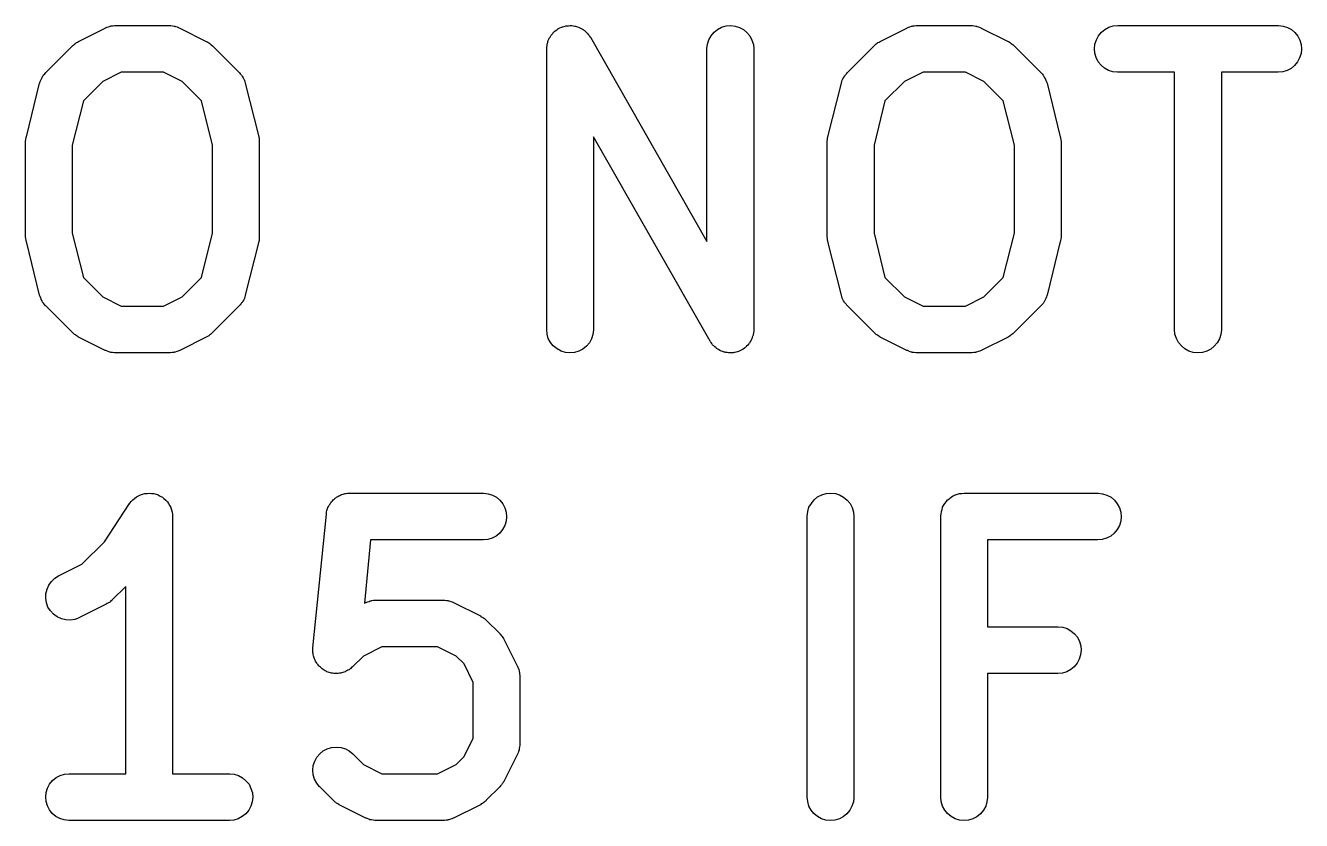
# Model space of a CAD drawing. Extents: x 74.8 to 169.8, y -84.2 to -63.4.
# Drawn here: x 108.069 to 112.162, y -80.861 to -78.311 of the extents above; entities that cross this region are included whole.
import ezdxf

# ---------------------------------------------------------------- set-up
doc = ezdxf.new("R2010")
doc.units = 0
doc.layers.add('BLACK', color=7, linetype='CONTINUOUS')

msp = doc.modelspace()

# ---------------------------------------------------------------- linework, layer by layer
at = {"layer": 'BLACK', "linetype": 'CONTINUOUS'}
for p, q in [((108.239, -78.3619), (108.325, -78.3191)), ((108.325, -78.3191), (108.326, -78.3186)), ((108.326, -78.3186), (108.328, -78.3178)), ((108.328, -78.3178), (108.33, -78.3168)), ((108.33, -78.3168), (108.335, -78.3153)), ((108.335, -78.3153), (108.34, -78.3136)), ((108.34, -78.3136), (108.342, -78.3132)), ((108.342, -78.3132), (108.344, -78.3126)), ((108.344, -78.3126), (108.349, -78.3121)), ((108.349, -78.3121), (108.354, -78.3113)), ((108.354, -78.3113), (108.356, -78.3114)), ((108.356, -78.3114), (108.359, -78.3111)), ((108.359, -78.3111), (108.53, -78.3111)), ((108.53, -78.3111), (108.531, -78.3111)), ((108.531, -78.3111), (108.533, -78.3114)), ((108.533, -78.3114), (108.535, -78.3113)), ((108.535, -78.3113), (108.541, -78.3122)), ((108.541, -78.3122), (108.546, -78.3128)), ((108.546, -78.3128), (108.548, -78.3134)), ((108.548, -78.3134), (108.55, -78.3138)), ((108.55, -78.3138), (108.555, -78.3157)), ((108.555, -78.3157), (108.56, -78.3172)), ((108.56, -78.3172), (108.561, -78.3183)), ((108.561, -78.3183), (108.564, -78.3191)), ((108.564, -78.3191), (108.649, -78.3619)), ((109.755, -78.3418), (109.757, -78.3397)), ((109.757, -78.3397), (109.76, -78.3362)), ((109.76, -78.3362), (109.763, -78.3326)), ((109.763, -78.3326), (109.765, -78.331)), ((109.765, -78.331), (109.767, -78.3291)), ((109.767, -78.3291), (109.771, -78.3264)), ((109.771, -78.3264), (109.775, -78.3234)), ((109.775, -78.3234), (109.777, -78.3222)), ((109.777, -78.3222), (109.779, -78.3208)), ((109.779, -78.3208), (109.783, -78.3188)), ((109.783, -78.3188), (109.788, -78.3166)), ((109.788, -78.3166), (109.79, -78.3159)), ((109.79, -78.3159), (109.792, -78.3149)), ((109.792, -78.3149), (109.797, -78.3138)), ((109.797, -78.3138), (109.802, -78.3125)), ((109.802, -78.3125), (109.804, -78.3122)), ((109.804, -78.3122), (109.807, -78.3117)), ((109.807, -78.3117), (109.811, -78.3116)), ((109.811, -78.3116), (109.816, -78.3111)), ((109.816, -78.3111), (109.819, -78.3114)), ((109.819, -78.3114), (109.821, -78.3113)), ((109.821, -78.3113), (109.826, -78.3122)), ((109.826, -78.3122), (109.831, -78.3127)), ((109.831, -78.3127), (109.833, -78.3134)), ((109.833, -78.3134), (109.836, -78.3139)), ((109.836, -78.3139), (109.84, -78.3156)), ((109.84, -78.3156), (109.845, -78.317)), ((109.845, -78.317), (109.847, -78.3182)), ((109.847, -78.3182), (109.849, -78.3191)), ((109.849, -78.3191), (109.853, -78.3217)), ((109.853, -78.3217), (109.858, -78.324)), ((109.858, -78.324), (109.86, -78.3256)), ((109.86, -78.3256), (109.862, -78.3269)), ((109.862, -78.3269), (109.865, -78.3302)), ((109.865, -78.3302), (109.869, -78.3333)), ((109.869, -78.3333), (109.871, -78.3353)), ((109.871, -78.3353), (109.872, -78.337)), ((109.872, -78.337), (109.875, -78.3409)), ((110.268, -78.3438), (110.278, -78.3326)), ((110.278, -78.3326), (110.289, -78.3234)), ((110.289, -78.3234), (110.302, -78.3166)), ((110.302, -78.3166), (110.316, -78.3125)), ((110.316, -78.3125), (110.331, -78.3111)), ((110.331, -78.3111), (110.345, -78.3127)), ((110.345, -78.3127), (110.359, -78.317)), ((110.359, -78.317), (110.372, -78.324)), ((110.372, -78.324), (110.383, -78.3333)), ((110.383, -78.3333), (110.392, -78.3446)), ((110.811, -78.3619), (110.896, -78.3191)), ((110.896, -78.3191), (110.897, -78.3186)), ((110.897, -78.3186), (110.899, -78.3178)), ((110.899, -78.3178), (110.901, -78.3168)), ((110.901, -78.3168), (110.906, -78.3153)), ((110.906, -78.3153), (110.911, -78.3136)), ((110.911, -78.3136), (110.913, -78.3132)), ((110.913, -78.3132), (110.915, -78.3126)), ((110.915, -78.3126), (110.921, -78.3121)), ((110.921, -78.3121), (110.926, -78.3113)), ((110.926, -78.3113), (110.928, -78.3114)), ((110.928, -78.3114), (110.93, -78.3111)), ((110.93, -78.3111), (111.101, -78.3111)), ((111.101, -78.3111), (111.102, -78.3111)), ((111.102, -78.3111), (111.105, -78.3114)), ((111.105, -78.3114), (111.107, -78.3113)), ((111.107, -78.3113), (111.112, -78.3122)), ((111.112, -78.3122), (111.117, -78.3128)), ((111.117, -78.3128), (111.119, -78.3134)), ((111.119, -78.3134), (111.121, -78.3138)), ((111.121, -78.3138), (111.126, -78.3157)), ((111.126, -78.3157), (111.131, -78.3172)), ((111.131, -78.3172), (111.133, -78.3183)), ((111.133, -78.3183), (111.135, -78.3191)), ((111.135, -78.3191), (111.221, -78.3619)), ((111.511, -78.3442), (111.52, -78.3329)), ((111.52, -78.3329), (111.531, -78.3237)), ((111.531, -78.3237), (111.544, -78.3168)), ((111.544, -78.3168), (111.558, -78.3126)), ((111.558, -78.3126), (111.573, -78.3111)), ((111.573, -78.3111), (112.087, -78.3111)), ((112.087, -78.3111), (112.088, -78.3111)), ((112.088, -78.3111), (112.103, -78.3128)), ((112.103, -78.3128), (112.117, -78.3172)), ((112.117, -78.3172), (112.13, -78.3243)), ((112.13, -78.3243), (112.141, -78.3337)), ((112.141, -78.3337), (112.15, -78.3451)), ((108.134, -78.4617), (108.22, -78.376)), ((108.22, -78.376), (108.221, -78.3752)), ((108.221, -78.3752), (108.224, -78.3726)), ((108.224, -78.3726), (108.227, -78.3697)), ((108.227, -78.3697), (108.23, -78.368)), ((108.23, -78.368), (108.232, -78.3661)), ((108.232, -78.3661), (108.236, -78.3642)), ((108.236, -78.3642), (108.239, -78.3619)), ((108.649, -78.3619), (108.65, -78.3624)), ((108.65, -78.3624), (108.654, -78.3647)), ((108.654, -78.3647), (108.657, -78.3667)), ((108.657, -78.3667), (108.66, -78.3687)), ((108.66, -78.3687), (108.662, -78.3704)), ((108.662, -78.3704), (108.665, -78.3733)), ((108.665, -78.3733), (108.669, -78.376)), ((108.669, -78.376), (108.754, -78.4617)), ((109.741, -78.3801), (109.742, -78.3753)), ((109.741, -78.3826), (109.741, -78.3801)), ((109.742, -78.3705), (109.743, -78.3681)), ((109.742, -78.3753), (109.742, -78.3705)), ((109.743, -78.3681), (109.744, -78.3657)), ((109.744, -78.3657), (109.745, -78.3612)), ((109.745, -78.3612), (109.747, -78.3566)), ((109.747, -78.3566), (109.748, -78.3544)), ((109.748, -78.3544), (109.749, -78.352)), ((109.749, -78.352), (109.752, -78.348)), ((109.752, -78.348), (109.754, -78.3438)), ((109.754, -78.3438), (109.755, -78.3418)), ((109.875, -78.3409), (109.878, -78.3446)), ((109.878, -78.3446), (109.879, -78.3469)), ((109.879, -78.3469), (109.881, -78.3489)), ((109.881, -78.3489), (110.255, -79.0037)), ((110.255, -78.3851), (110.257, -78.3705)), ((110.257, -78.3705), (110.261, -78.3566)), ((110.261, -78.3566), (110.268, -78.3438)), ((110.392, -78.3446), (110.399, -78.3576)), ((110.399, -78.3576), (110.404, -78.3716)), ((110.404, -78.3716), (110.405, -78.3861)), ((110.706, -78.4617), (110.791, -78.376)), ((110.791, -78.376), (110.792, -78.3752)), ((110.792, -78.3752), (110.795, -78.3726)), ((110.795, -78.3726), (110.798, -78.3697)), ((110.798, -78.3697), (110.801, -78.368)), ((110.801, -78.368), (110.803, -78.3661)), ((110.803, -78.3661), (110.807, -78.3642)), ((110.807, -78.3642), (110.811, -78.3619)), ((111.221, -78.3619), (111.222, -78.3624)), ((111.222, -78.3624), (111.225, -78.3647)), ((111.225, -78.3647), (111.229, -78.3667)), ((111.229, -78.3667), (111.231, -78.3687)), ((111.231, -78.3687), (111.234, -78.3704)), ((111.234, -78.3704), (111.237, -78.3733)), ((111.237, -78.3733), (111.24, -78.376)), ((111.24, -78.376), (111.326, -78.4617)), ((111.498, -78.3856), (111.499, -78.3711)), ((111.499, -78.3711), (111.504, -78.3571)), ((111.504, -78.3571), (111.511, -78.3442)), ((112.15, -78.3451), (112.157, -78.358)), ((112.157, -78.358), (112.161, -78.3721)), ((112.161, -78.3721), (112.162, -78.3867)), ((109.741, -78.3851), (109.741, -78.3826)), ((109.741, -78.3861), (109.741, -78.3851)), ((109.741, -79.2861), (109.741, -78.3861)), ((110.255, -78.3861), (110.255, -78.3851)), ((110.255, -79.0037), (110.255, -78.3861)), ((110.405, -78.3861), (110.405, -79.2861)), ((111.499, -78.4002), (111.498, -78.3856)), ((111.503, -78.4142), (111.499, -78.4002)), ((111.51, -78.4272), (111.503, -78.4142)), ((112.156, -78.4152), (112.149, -78.4281)), ((112.161, -78.4012), (112.156, -78.4152)), ((112.162, -78.3867), (112.161, -78.4012)), ((108.131, -78.4656), (108.134, -78.4617)), ((108.376, -78.4611), (108.317, -78.4906)), ((108.512, -78.4611), (108.376, -78.4611)), ((108.571, -78.4906), (108.512, -78.4611)), ((108.754, -78.4617), (108.755, -78.4624)), ((108.755, -78.4624), (108.758, -78.4664)), ((110.702, -78.4656), (110.706, -78.4617)), ((110.948, -78.4611), (110.889, -78.4906)), ((111.084, -78.4611), (110.948, -78.4611)), ((111.143, -78.4906), (111.084, -78.4611)), ((111.326, -78.4617), (111.327, -78.4624)), ((111.327, -78.4624), (111.33, -78.4664)), ((111.519, -78.4386), (111.51, -78.4272)), ((111.53, -78.448), (111.519, -78.4386)), ((111.543, -78.4551), (111.53, -78.448)), ((111.557, -78.4595), (111.543, -78.4551)), ((111.572, -78.4611), (111.557, -78.4595)), ((111.573, -78.4611), (111.572, -78.4611)), ((111.755, -78.4611), (111.573, -78.4611)), ((111.755, -79.2861), (111.755, -78.4611)), ((112.087, -78.4611), (111.905, -78.4611)), ((111.905, -78.4611), (111.905, -79.2861)), ((112.102, -78.4597), (112.087, -78.4611)), ((112.116, -78.4555), (112.102, -78.4597)), ((112.129, -78.4486), (112.116, -78.4555)), ((112.14, -78.4394), (112.129, -78.4486)), ((112.149, -78.4281), (112.14, -78.4394)), ((108.072, -78.668), (108.114, -78.4965)), ((108.114, -78.4965), (108.115, -78.4955)), ((108.115, -78.4955), (108.116, -78.4907)), ((108.116, -78.4907), (108.118, -78.4859)), ((108.118, -78.4859), (108.119, -78.4839)), ((108.119, -78.4839), (108.12, -78.4818)), ((108.12, -78.4818), (108.122, -78.4775)), ((108.122, -78.4775), (108.125, -78.473)), ((108.125, -78.473), (108.126, -78.4713)), ((108.126, -78.4713), (108.127, -78.4693)), ((108.127, -78.4693), (108.131, -78.4656)), ((108.317, -78.4906), (108.255, -78.5531)), ((108.634, -78.5531), (108.571, -78.4906)), ((108.758, -78.4664), (108.762, -78.4702)), ((108.762, -78.4702), (108.763, -78.4721)), ((108.763, -78.4721), (108.764, -78.4739)), ((108.764, -78.4739), (108.767, -78.4784)), ((108.767, -78.4784), (108.769, -78.4827)), ((108.769, -78.4827), (108.77, -78.4849)), ((108.77, -78.4849), (108.771, -78.4869)), ((108.771, -78.4869), (108.772, -78.4917)), ((108.772, -78.4917), (108.774, -78.4965)), ((108.774, -78.4965), (108.817, -78.668)), ((110.643, -78.668), (110.686, -78.4965)), ((110.686, -78.4955), (110.688, -78.4907)), ((110.686, -78.4965), (110.686, -78.4955)), ((110.688, -78.4907), (110.689, -78.4859)), ((110.689, -78.4859), (110.69, -78.4839)), ((110.69, -78.4839), (110.691, -78.4818)), ((110.691, -78.4818), (110.694, -78.4775)), ((110.694, -78.4775), (110.696, -78.473)), ((110.696, -78.473), (110.698, -78.4713)), ((110.698, -78.4713), (110.699, -78.4693)), ((110.699, -78.4693), (110.702, -78.4656)), ((110.889, -78.4906), (110.826, -78.5531)), ((111.205, -78.5531), (111.143, -78.4906)), ((111.33, -78.4664), (111.333, -78.4702)), ((111.333, -78.4702), (111.334, -78.4721)), ((111.334, -78.4721), (111.336, -78.4739)), ((111.336, -78.4739), (111.338, -78.4784)), ((111.338, -78.4784), (111.341, -78.4827)), ((111.341, -78.4827), (111.341, -78.4849)), ((111.341, -78.4849), (111.342, -78.4869)), ((111.342, -78.4869), (111.344, -78.4917)), ((111.344, -78.4917), (111.346, -78.4965)), ((111.346, -78.4965), (111.388, -78.668)), ((108.255, -78.5531), (108.219, -78.6954)), ((108.669, -78.6954), (108.634, -78.5531)), ((110.826, -78.5531), (110.791, -78.6954)), ((111.241, -78.6954), (111.205, -78.5531)), ((108.069, -78.6824), (108.07, -78.6765)), ((108.069, -78.6838), (108.069, -78.6824)), ((108.069, -78.6851), (108.069, -78.6838)), ((108.069, -78.6861), (108.069, -78.6851)), ((108.069, -78.9861), (108.069, -78.6861)), ((108.07, -78.6765), (108.071, -78.6705)), ((108.071, -78.6693), (108.072, -78.668)), ((108.071, -78.6705), (108.071, -78.6693)), ((108.219, -78.6954), (108.219, -78.9769)), ((108.669, -78.9769), (108.669, -78.6954)), ((108.817, -78.668), (108.817, -78.669)), ((108.817, -78.669), (108.817, -78.6703)), ((108.817, -78.6703), (108.818, -78.6716)), ((108.818, -78.6716), (108.818, -78.6775)), ((108.818, -78.6775), (108.819, -78.6835)), ((108.819, -78.6835), (108.819, -78.6848)), ((108.819, -78.6848), (108.819, -78.6861)), ((108.819, -78.6861), (108.819, -78.9861)), ((110.265, -79.3234), (109.891, -78.6686)), ((109.891, -78.6686), (109.891, -79.2861)), ((110.641, -78.6824), (110.642, -78.6765)), ((110.641, -78.6838), (110.641, -78.6824)), ((110.641, -78.6851), (110.641, -78.6838)), ((110.641, -78.6861), (110.641, -78.6851)), ((110.641, -78.9861), (110.641, -78.6861)), ((110.642, -78.6705), (110.643, -78.6693)), ((110.642, -78.6765), (110.642, -78.6705)), ((110.643, -78.6693), (110.643, -78.668)), ((110.791, -78.6954), (110.791, -78.9769)), ((111.241, -78.9769), (111.241, -78.6954)), ((111.388, -78.668), (111.389, -78.669)), ((111.389, -78.669), (111.389, -78.6703)), ((111.389, -78.6703), (111.389, -78.6716)), ((111.389, -78.6716), (111.39, -78.6775)), ((111.39, -78.6775), (111.391, -78.6835)), ((111.391, -78.6835), (111.391, -78.6848)), ((111.391, -78.6848), (111.391, -78.6861)), ((111.391, -78.6861), (111.391, -78.9861)), ((108.069, -78.9875), (108.069, -78.9861)), ((108.069, -78.9888), (108.069, -78.9875)), ((108.07, -78.9947), (108.069, -78.9888)), ((108.071, -79.0007), (108.07, -78.9947)), ((108.219, -78.9769), (108.255, -79.1192)), ((108.634, -79.1192), (108.669, -78.9769)), ((108.819, -78.9899), (108.818, -78.9958)), ((108.819, -78.9861), (108.819, -78.9872)), ((108.819, -78.9872), (108.819, -78.9885)), ((108.819, -78.9885), (108.819, -78.9899)), ((110.641, -78.9875), (110.641, -78.9861)), ((110.641, -78.9888), (110.641, -78.9875)), ((110.642, -78.9947), (110.641, -78.9888)), ((110.642, -79.0007), (110.642, -78.9947)), ((110.791, -78.9769), (110.826, -79.1192)), ((111.205, -79.1192), (111.241, -78.9769)), ((111.391, -78.9899), (111.39, -78.9958)), ((111.391, -78.9861), (111.391, -78.9872)), ((111.391, -78.9872), (111.391, -78.9885)), ((111.391, -78.9885), (111.391, -78.9899)), ((108.071, -79.002), (108.071, -79.0007)), ((108.071, -79.0033), (108.071, -79.002)), ((108.072, -79.0043), (108.071, -79.0033)), ((108.114, -79.1758), (108.072, -79.0043)), ((108.817, -79.0043), (108.774, -79.1758)), ((108.818, -79.0017), (108.817, -79.003)), ((108.817, -79.003), (108.817, -79.0043)), ((108.818, -78.9958), (108.818, -79.0017)), ((110.643, -79.002), (110.642, -79.0007)), ((110.643, -79.0033), (110.643, -79.002)), ((110.643, -79.0043), (110.643, -79.0033)), ((110.686, -79.1758), (110.643, -79.0043)), ((111.388, -79.0043), (111.346, -79.1758)), ((111.389, -79.003), (111.388, -79.0043)), ((111.39, -78.9958), (111.389, -79.0017)), ((111.389, -79.0017), (111.389, -79.003)), ((108.255, -79.1192), (108.317, -79.1816)), ((108.571, -79.1816), (108.634, -79.1192)), ((110.826, -79.1192), (110.889, -79.1816)), ((111.143, -79.1816), (111.205, -79.1192)), ((108.116, -79.1805), (108.114, -79.1758)), ((108.118, -79.1854), (108.116, -79.1805)), ((108.119, -79.1874), (108.118, -79.1854)), ((108.119, -79.1895), (108.119, -79.1874)), ((108.122, -79.1939), (108.119, -79.1895)), ((108.124, -79.1984), (108.122, -79.1939)), ((108.126, -79.2002), (108.124, -79.1984)), ((108.317, -79.1816), (108.376, -79.2111)), ((108.512, -79.2111), (108.571, -79.1816)), ((108.764, -79.1993), (108.762, -79.201)), ((108.766, -79.1948), (108.764, -79.1993)), ((108.769, -79.1905), (108.766, -79.1948)), ((108.77, -79.1884), (108.769, -79.1905)), ((108.771, -79.1864), (108.77, -79.1884)), ((108.772, -79.1815), (108.771, -79.1864)), ((108.774, -79.1768), (108.772, -79.1815)), ((108.774, -79.1758), (108.774, -79.1768)), ((110.688, -79.1805), (110.686, -79.1758)), ((110.689, -79.1854), (110.688, -79.1805)), ((110.69, -79.1874), (110.689, -79.1854)), ((110.691, -79.1895), (110.69, -79.1874)), ((110.693, -79.1939), (110.691, -79.1895)), ((110.696, -79.1984), (110.693, -79.1939)), ((110.697, -79.2002), (110.696, -79.1984)), ((110.889, -79.1816), (110.948, -79.2111)), ((111.084, -79.2111), (111.143, -79.1816)), ((111.335, -79.1993), (111.334, -79.201)), ((111.338, -79.1948), (111.335, -79.1993)), ((111.34, -79.1905), (111.338, -79.1948)), ((111.341, -79.1884), (111.34, -79.1905)), ((111.342, -79.1864), (111.341, -79.1884)), ((111.344, -79.1815), (111.342, -79.1864)), ((111.345, -79.1768), (111.344, -79.1815)), ((111.346, -79.1758), (111.345, -79.1768)), ((108.127, -79.2021), (108.126, -79.2002)), ((108.13, -79.2059), (108.127, -79.2021)), ((108.133, -79.2099), (108.13, -79.2059)), ((108.134, -79.2106), (108.133, -79.2099)), ((108.22, -79.2963), (108.134, -79.2106)), ((108.376, -79.2111), (108.512, -79.2111)), ((108.754, -79.2106), (108.669, -79.2963)), ((108.758, -79.2067), (108.754, -79.2106)), ((108.761, -79.203), (108.758, -79.2067)), ((108.762, -79.201), (108.761, -79.203)), ((110.698, -79.2021), (110.697, -79.2002)), ((110.702, -79.2059), (110.698, -79.2021)), ((110.705, -79.2099), (110.702, -79.2059)), ((110.706, -79.2106), (110.705, -79.2099)), ((110.791, -79.2963), (110.706, -79.2106)), ((110.948, -79.2111), (111.084, -79.2111)), ((111.326, -79.2106), (111.24, -79.2963)), ((111.329, -79.2067), (111.326, -79.2106)), ((111.333, -79.203), (111.329, -79.2067)), ((111.334, -79.201), (111.333, -79.203)), ((108.223, -79.299), (108.22, -79.2963)), ((108.226, -79.3019), (108.223, -79.299)), ((108.229, -79.3036), (108.226, -79.3019)), ((108.231, -79.3056), (108.229, -79.3036)), ((108.235, -79.3076), (108.231, -79.3056)), ((108.238, -79.3099), (108.235, -79.3076)), ((108.239, -79.3104), (108.238, -79.3099)), ((108.325, -79.3532), (108.239, -79.3104)), ((108.649, -79.3104), (108.564, -79.3532)), ((108.653, -79.3081), (108.649, -79.3104)), ((108.657, -79.3062), (108.653, -79.3081)), ((108.659, -79.3042), (108.657, -79.3062)), ((108.662, -79.3026), (108.659, -79.3042)), ((108.665, -79.2997), (108.662, -79.3026)), ((108.668, -79.2971), (108.665, -79.2997)), ((108.669, -79.2963), (108.668, -79.2971)), ((109.742, -79.3007), (109.741, -79.2861)), ((109.746, -79.3147), (109.742, -79.3007)), ((109.753, -79.3276), (109.746, -79.3147)), ((109.885, -79.3157), (109.878, -79.3285)), ((109.889, -79.3017), (109.885, -79.3157)), ((109.891, -79.2872), (109.889, -79.3017)), ((109.891, -79.2861), (109.891, -79.2872)), ((110.397, -79.3203), (110.394, -79.3243)), ((110.398, -79.3179), (110.397, -79.3203)), ((110.399, -79.3157), (110.398, -79.3179)), ((110.4, -79.3111), (110.399, -79.3157)), ((110.402, -79.3066), (110.4, -79.3111)), ((110.403, -79.3041), (110.402, -79.3066)), ((110.404, -79.297), (110.403, -79.3017)), ((110.403, -79.3017), (110.403, -79.3041)), ((110.405, -79.2922), (110.404, -79.297)), ((110.405, -79.2861), (110.405, -79.2872)), ((110.405, -79.2872), (110.405, -79.2897)), ((110.405, -79.2897), (110.405, -79.2922)), ((110.795, -79.299), (110.791, -79.2963)), ((110.798, -79.3019), (110.795, -79.299)), ((110.8, -79.3036), (110.798, -79.3019)), ((110.803, -79.3056), (110.8, -79.3036)), ((110.806, -79.3076), (110.803, -79.3056)), ((110.81, -79.3099), (110.806, -79.3076)), ((110.811, -79.3104), (110.81, -79.3099)), ((110.896, -79.3532), (110.811, -79.3104)), ((111.221, -79.3104), (111.135, -79.3532)), ((111.224, -79.3081), (111.221, -79.3104)), ((111.228, -79.3062), (111.224, -79.3081)), ((111.23, -79.3042), (111.228, -79.3062)), ((111.233, -79.3026), (111.23, -79.3042)), ((111.236, -79.2997), (111.233, -79.3026)), ((111.239, -79.2971), (111.236, -79.2997)), ((111.24, -79.2963), (111.239, -79.2971)), ((111.756, -79.3007), (111.755, -79.2861)), ((111.761, -79.3147), (111.756, -79.3007)), ((111.768, -79.3276), (111.761, -79.3147)), ((111.899, -79.3157), (111.892, -79.3285)), ((111.903, -79.3017), (111.899, -79.3157)), ((111.905, -79.2872), (111.903, -79.3017)), ((111.905, -79.2861), (111.905, -79.2872)), ((108.327, -79.354), (108.325, -79.3532)), ((108.329, -79.3551), (108.327, -79.354)), ((108.334, -79.3566), (108.329, -79.3551)), ((108.339, -79.3585), (108.334, -79.3566)), ((108.341, -79.3588), (108.339, -79.3585)), ((108.343, -79.3595), (108.341, -79.3588)), ((108.348, -79.3601), (108.343, -79.3595)), ((108.353, -79.3609), (108.348, -79.3601)), ((108.355, -79.3609), (108.353, -79.3609)), ((108.358, -79.3611), (108.355, -79.3609)), ((108.359, -79.3611), (108.358, -79.3611)), ((108.53, -79.3611), (108.359, -79.3611)), ((108.532, -79.3609), (108.53, -79.3611)), ((108.534, -79.361), (108.532, -79.3609)), ((108.539, -79.3602), (108.534, -79.361)), ((108.545, -79.3597), (108.539, -79.3602)), ((108.547, -79.3591), (108.545, -79.3597)), ((108.549, -79.3587), (108.547, -79.3591)), ((108.554, -79.357), (108.549, -79.3587)), ((108.559, -79.3555), (108.554, -79.357)), ((108.561, -79.3544), (108.559, -79.3555)), ((108.563, -79.3537), (108.561, -79.3544)), ((108.564, -79.3532), (108.563, -79.3537)), ((109.762, -79.339), (109.753, -79.3276)), ((109.774, -79.3483), (109.762, -79.339)), ((109.787, -79.3553), (109.774, -79.3483)), ((109.801, -79.3596), (109.787, -79.3553)), ((109.815, -79.3611), (109.801, -79.3596)), ((109.83, -79.3598), (109.815, -79.3611)), ((109.844, -79.3557), (109.83, -79.3598)), ((109.857, -79.3489), (109.844, -79.3557)), ((109.868, -79.3397), (109.857, -79.3489)), ((109.878, -79.3285), (109.868, -79.3397)), ((110.266, -79.3254), (110.265, -79.3234)), ((110.268, -79.3276), (110.266, -79.3254)), ((110.271, -79.3314), (110.268, -79.3276)), ((110.273, -79.3353), (110.271, -79.3314)), ((110.275, -79.337), (110.273, -79.3353)), ((110.277, -79.339), (110.275, -79.337)), ((110.28, -79.3421), (110.277, -79.339)), ((110.284, -79.3454), (110.28, -79.3421)), ((110.286, -79.3467), (110.284, -79.3454)), ((110.288, -79.3483), (110.286, -79.3467)), ((110.292, -79.3506), (110.288, -79.3483)), ((110.296, -79.3532), (110.292, -79.3506)), ((110.299, -79.3541), (110.296, -79.3532)), ((110.301, -79.3553), (110.299, -79.3541)), ((110.306, -79.3567), (110.301, -79.3553)), ((110.31, -79.3584), (110.306, -79.3567)), ((110.313, -79.3589), (110.31, -79.3584)), ((110.315, -79.3596), (110.313, -79.3589)), ((110.32, -79.3601), (110.315, -79.3596)), ((110.324, -79.3609), (110.32, -79.3601)), ((110.327, -79.3609), (110.324, -79.3609)), ((110.329, -79.3611), (110.327, -79.3609)), ((110.334, -79.3607), (110.329, -79.3611)), ((110.339, -79.3606), (110.334, -79.3607)), ((110.342, -79.36), (110.339, -79.3606)), ((110.344, -79.3598), (110.342, -79.36)), ((110.349, -79.3585), (110.344, -79.3598)), ((110.353, -79.3574), (110.349, -79.3585)), ((110.356, -79.3564), (110.353, -79.3574)), ((110.358, -79.3557), (110.356, -79.3564)), ((110.362, -79.3534), (110.358, -79.3557)), ((110.367, -79.3515), (110.362, -79.3534)), ((110.369, -79.3501), (110.367, -79.3515)), ((110.371, -79.3489), (110.369, -79.3501)), ((110.375, -79.3459), (110.371, -79.3489)), ((110.379, -79.3431), (110.375, -79.3459)), ((110.381, -79.3413), (110.379, -79.3431)), ((110.382, -79.3397), (110.381, -79.3413)), ((110.386, -79.336), (110.382, -79.3397)), ((110.389, -79.3326), (110.386, -79.336)), ((110.39, -79.3305), (110.389, -79.3326)), ((110.392, -79.3285), (110.39, -79.3305)), ((110.394, -79.3243), (110.392, -79.3285)), ((110.899, -79.354), (110.896, -79.3532)), ((110.9, -79.3551), (110.899, -79.354)), ((110.905, -79.3566), (110.9, -79.3551)), ((110.91, -79.3585), (110.905, -79.3566)), ((110.912, -79.3588), (110.91, -79.3585)), ((110.914, -79.3595), (110.912, -79.3588)), ((110.919, -79.3601), (110.914, -79.3595)), ((110.925, -79.3609), (110.919, -79.3601)), ((110.927, -79.3609), (110.925, -79.3609)), ((110.929, -79.3611), (110.927, -79.3609)), ((110.93, -79.3611), (110.929, -79.3611)), ((111.101, -79.3611), (110.93, -79.3611)), ((111.104, -79.3609), (111.101, -79.3611)), ((111.106, -79.361), (111.104, -79.3609)), ((111.111, -79.3602), (111.106, -79.361)), ((111.116, -79.3597), (111.111, -79.3602)), ((111.118, -79.3591), (111.116, -79.3597)), ((111.12, -79.3587), (111.118, -79.3591)), ((111.125, -79.357), (111.12, -79.3587)), ((111.13, -79.3555), (111.125, -79.357)), ((111.132, -79.3544), (111.13, -79.3555)), ((111.134, -79.3537), (111.132, -79.3544)), ((111.135, -79.3532), (111.134, -79.3537)), ((111.777, -79.339), (111.768, -79.3276)), ((111.788, -79.3483), (111.777, -79.339)), ((111.801, -79.3553), (111.788, -79.3483)), ((111.815, -79.3596), (111.801, -79.3553)), ((111.829, -79.3611), (111.815, -79.3596)), ((111.844, -79.3598), (111.829, -79.3611)), ((111.858, -79.3557), (111.844, -79.3598)), ((111.871, -79.3489), (111.858, -79.3557)), ((111.882, -79.3397), (111.871, -79.3489)), ((111.892, -79.3285), (111.882, -79.3397)), ((108.444, -79.8146), (108.452, -79.8125)), ((108.452, -79.8124), (108.459, -79.8118)), ((108.452, -79.8125), (108.452, -79.8124)), ((108.452, -79.8125), (108.452, -79.8125)), ((108.459, -79.8118), (108.466, -79.8111)), ((108.466, -79.8111), (108.466, -79.8111)), ((108.466, -79.8111), (108.473, -79.8119)), ((108.466, -79.8111), (108.466, -79.8111)), ((108.473, -79.8119), (108.481, -79.8127)), ((108.481, -79.8127), (108.481, -79.8127)), ((108.481, -79.8127), (108.481, -79.8127)), ((108.481, -79.8127), (108.488, -79.8149)), ((109.088, -79.8142), (109.091, -79.8135)), ((109.091, -79.8135), (109.094, -79.8126)), ((109.094, -79.8126), (109.098, -79.8122)), ((109.098, -79.8122), (109.102, -79.8114)), ((109.102, -79.8114), (109.105, -79.8115)), ((109.105, -79.8115), (109.109, -79.8111)), ((109.109, -79.8111), (109.537, -79.8111)), ((109.537, -79.8111), (109.538, -79.8111)), ((109.538, -79.8111), (109.553, -79.8128)), ((109.553, -79.8128), (109.567, -79.8172)), ((110.623, -79.8166), (110.637, -79.8125)), ((110.637, -79.8125), (110.652, -79.8111)), ((110.652, -79.8111), (110.667, -79.8127)), ((110.667, -79.8127), (110.68, -79.817)), ((111.059, -79.8146), (111.065, -79.8126)), ((111.065, -79.8126), (111.066, -79.8125)), ((111.066, -79.8125), (111.073, -79.8118)), ((111.066, -79.8125), (111.066, -79.8125)), ((111.073, -79.8118), (111.08, -79.8111)), ((111.08, -79.8111), (111.509, -79.8111)), ((111.509, -79.8111), (111.51, -79.8111)), ((111.51, -79.8111), (111.524, -79.8128)), ((111.524, -79.8128), (111.538, -79.8172)), ((108.322, -79.9669), (108.403, -79.8445)), ((108.403, -79.8445), (108.404, -79.8438)), ((108.404, -79.8437), (108.408, -79.8382)), ((108.404, -79.8438), (108.404, -79.8437)), ((108.404, -79.8438), (108.404, -79.8438)), ((108.404, -79.8438), (108.404, -79.8438)), ((108.408, -79.8382), (108.413, -79.8326)), ((108.413, -79.8325), (108.419, -79.8279)), ((108.413, -79.8326), (108.413, -79.8325)), ((108.413, -79.8325), (108.413, -79.8325)), ((108.419, -79.8279), (108.425, -79.8234)), ((108.425, -79.8233), (108.431, -79.8198)), ((108.425, -79.8234), (108.425, -79.8233)), ((108.425, -79.8234), (108.425, -79.8234)), ((108.431, -79.8198), (108.438, -79.8166)), ((108.438, -79.8166), (108.444, -79.8146)), ((108.438, -79.8166), (108.438, -79.8166)), ((108.438, -79.8166), (108.438, -79.8166)), ((108.488, -79.8149), (108.495, -79.817)), ((108.495, -79.817), (108.495, -79.817)), ((108.495, -79.817), (108.495, -79.817)), ((108.495, -79.817), (108.501, -79.8206)), ((108.501, -79.8206), (108.508, -79.824)), ((108.508, -79.824), (108.508, -79.824)), ((108.508, -79.824), (108.508, -79.824)), ((108.508, -79.824), (108.513, -79.8287)), ((108.513, -79.8287), (108.519, -79.8333)), ((108.519, -79.8333), (108.519, -79.8333)), ((108.519, -79.8333), (108.519, -79.8334)), ((108.519, -79.8334), (108.524, -79.8392)), ((108.524, -79.8392), (108.528, -79.8446)), ((108.528, -79.8446), (108.528, -79.8447)), ((108.528, -79.8447), (108.528, -79.8447)), ((108.528, -79.8447), (108.532, -79.8513)), ((108.532, -79.8513), (108.535, -79.8576)), ((109.039, -79.8571), (109.041, -79.8536)), ((109.041, -79.8536), (109.043, -79.8499)), ((109.043, -79.8499), (109.045, -79.8471)), ((109.045, -79.8471), (109.046, -79.8442)), ((109.046, -79.8442), (109.049, -79.8411)), ((109.049, -79.8411), (109.051, -79.8378)), ((109.051, -79.8378), (109.054, -79.8355)), ((109.054, -79.8355), (109.056, -79.8329)), ((109.056, -79.8329), (109.059, -79.8304)), ((109.059, -79.8304), (109.062, -79.8276)), ((109.062, -79.8276), (109.064, -79.8258)), ((109.064, -79.8258), (109.067, -79.8237)), ((109.067, -79.8237), (109.071, -79.8218)), ((109.071, -79.8218), (109.074, -79.8196)), ((109.074, -79.8196), (109.077, -79.8184)), ((109.077, -79.8184), (109.08, -79.8168)), ((109.08, -79.8168), (109.084, -79.8156)), ((109.084, -79.8156), (109.088, -79.8142)), ((109.567, -79.8172), (109.58, -79.8243)), ((109.58, -79.8243), (109.591, -79.8337)), ((109.591, -79.8337), (109.6, -79.8451)), ((109.6, -79.8451), (109.607, -79.858)), ((110.582, -79.8566), (110.59, -79.8438)), ((110.59, -79.8438), (110.599, -79.8326)), ((110.599, -79.8326), (110.61, -79.8234)), ((110.61, -79.8234), (110.623, -79.8166)), ((110.68, -79.817), (110.693, -79.824)), ((110.693, -79.824), (110.705, -79.8333)), ((110.705, -79.8333), (110.714, -79.8446)), ((110.714, -79.8446), (110.721, -79.8576)), ((111.011, -79.8566), (111.014, -79.8504)), ((111.014, -79.8504), (111.018, -79.8442)), ((111.018, -79.8438), (111.023, -79.8383)), ((111.018, -79.844), (111.018, -79.8438)), ((111.018, -79.8442), (111.018, -79.844)), ((111.023, -79.8383), (111.027, -79.8329)), ((111.027, -79.8328), (111.028, -79.8326)), ((111.027, -79.8329), (111.027, -79.8328)), ((111.028, -79.8326), (111.033, -79.8282)), ((111.033, -79.8282), (111.038, -79.8237)), ((111.038, -79.8237), (111.039, -79.8235)), ((111.039, -79.8234), (111.045, -79.8201)), ((111.039, -79.8235), (111.039, -79.8234)), ((111.045, -79.8201), (111.051, -79.8168)), ((111.051, -79.8168), (111.052, -79.8167)), ((111.052, -79.8166), (111.059, -79.8146)), ((111.052, -79.8167), (111.052, -79.8166)), ((111.538, -79.8172), (111.551, -79.8243)), ((111.551, -79.8243), (111.562, -79.8337)), ((111.562, -79.8337), (111.571, -79.8451)), ((111.571, -79.8451), (111.578, -79.858)), ((108.535, -79.8576), (108.535, -79.8576)), ((108.535, -79.8576), (108.535, -79.8577)), ((108.535, -79.8577), (108.537, -79.8643)), ((108.537, -79.8643), (108.539, -79.8716)), ((108.539, -79.8716), (108.539, -79.8716)), ((108.539, -79.8716), (108.539, -79.8717)), ((108.539, -79.8717), (108.54, -79.879)), ((108.54, -79.879), (108.541, -79.8861)), ((108.541, -79.8861), (108.541, -80.7111)), ((108.991, -80.3073), (109.034, -79.8787)), ((109.034, -79.8776), (109.035, -79.8744)), ((109.034, -79.8787), (109.034, -79.8776)), ((109.035, -79.8711), (109.036, -79.8672)), ((109.035, -79.8744), (109.035, -79.8711)), ((109.036, -79.8672), (109.037, -79.8633)), ((109.037, -79.8633), (109.038, -79.8603)), ((109.038, -79.8603), (109.039, -79.8571)), ((109.607, -79.858), (109.611, -79.8721)), ((109.611, -79.8721), (109.612, -79.8867)), ((109.612, -79.8867), (109.611, -79.9012)), ((110.576, -79.8851), (110.578, -79.8705)), ((110.576, -79.8861), (110.576, -79.8851)), ((110.576, -80.7861), (110.576, -79.8861)), ((110.578, -79.8705), (110.582, -79.8566)), ((110.721, -79.8576), (110.725, -79.8716)), ((110.725, -79.8716), (110.726, -79.8861)), ((110.726, -79.8861), (110.726, -80.7861)), ((111.005, -79.8851), (111.006, -79.878)), ((111.005, -79.8856), (111.005, -79.8851)), ((111.005, -79.8861), (111.005, -79.8856)), ((111.005, -79.8856), (111.005, -79.8856)), ((111.005, -79.8856), (111.005, -79.8856)), ((111.005, -80.7861), (111.005, -79.8861)), ((111.006, -79.878), (111.007, -79.8711)), ((111.007, -79.8705), (111.009, -79.8639)), ((111.007, -79.8708), (111.007, -79.8705)), ((111.007, -79.8711), (111.007, -79.8708)), ((111.009, -79.8639), (111.011, -79.8571)), ((111.011, -79.8568), (111.011, -79.8566)), ((111.011, -79.8571), (111.011, -79.8568)), ((111.578, -79.858), (111.582, -79.8721)), ((111.582, -79.8721), (111.584, -79.8867)), ((111.584, -79.8867), (111.582, -79.9012)), ((109.599, -79.9281), (109.59, -79.9394)), ((109.606, -79.9152), (109.599, -79.9281)), ((109.611, -79.9012), (109.606, -79.9152)), ((111.571, -79.9281), (111.561, -79.9394)), ((111.578, -79.9152), (111.571, -79.9281)), ((111.582, -79.9012), (111.578, -79.9152)), ((108.25, -80.0388), (108.322, -79.9669)), ((109.176, -79.9611), (109.156, -80.1642)), ((109.537, -79.9611), (109.176, -79.9611)), ((109.552, -79.9597), (109.537, -79.9611)), ((109.566, -79.9555), (109.552, -79.9597)), ((109.579, -79.9486), (109.566, -79.9555)), ((109.59, -79.9394), (109.579, -79.9486)), ((111.509, -79.9611), (111.155, -79.9611)), ((111.155, -79.9611), (111.155, -80.2397)), ((111.523, -79.9597), (111.509, -79.9611)), ((111.537, -79.9555), (111.523, -79.9597)), ((111.55, -79.9486), (111.537, -79.9555)), ((111.561, -79.9394), (111.55, -79.9486)), ((108.175, -80.0762), (108.25, -80.0388)), ((108.144, -80.106), (108.152, -80.094)), ((108.152, -80.094), (108.163, -80.084)), ((108.163, -80.084), (108.175, -80.0762)), ((108.134, -80.1336), (108.138, -80.1193)), ((108.134, -80.1482), (108.134, -80.1336)), ((108.138, -80.1193), (108.144, -80.106)), ((108.391, -80.1101), (108.347, -80.1535)), ((108.391, -80.7111), (108.391, -80.1101)), ((108.136, -80.1627), (108.134, -80.1482)), ((108.141, -80.1764), (108.136, -80.1627)), ((108.149, -80.1888), (108.141, -80.1764)), ((108.328, -80.1675), (108.242, -80.2104)), ((108.331, -80.1653), (108.328, -80.1675)), ((108.335, -80.1633), (108.331, -80.1653)), ((108.338, -80.1614), (108.335, -80.1633)), ((108.34, -80.1597), (108.338, -80.1614)), ((108.343, -80.1568), (108.34, -80.1597)), ((108.347, -80.1542), (108.343, -80.1568)), ((108.347, -80.1535), (108.347, -80.1542)), ((109.156, -80.1642), (109.161, -80.1619)), ((109.161, -80.1619), (109.162, -80.1615)), ((109.162, -80.1615), (109.164, -80.1607)), ((109.164, -80.1607), (109.166, -80.1597)), ((109.166, -80.1597), (109.171, -80.1582)), ((109.171, -80.1582), (109.175, -80.1564)), ((109.175, -80.1564), (109.178, -80.1561)), ((109.178, -80.1561), (109.18, -80.1554)), ((109.18, -80.1554), (109.185, -80.1549)), ((109.185, -80.1549), (109.19, -80.1541)), ((109.19, -80.1541), (109.192, -80.1542)), ((109.192, -80.1542), (109.194, -80.154)), ((109.194, -80.154), (109.409, -80.154)), ((109.409, -80.154), (109.41, -80.154)), ((109.41, -80.154), (109.412, -80.1543)), ((109.412, -80.1543), (109.414, -80.1542)), ((109.414, -80.1542), (109.419, -80.1551)), ((109.419, -80.1551), (109.424, -80.1556)), ((109.424, -80.1556), (109.426, -80.1563)), ((109.426, -80.1563), (109.428, -80.1567)), ((109.428, -80.1567), (109.433, -80.1585)), ((109.433, -80.1585), (109.438, -80.1601)), ((109.438, -80.1601), (109.44, -80.1611)), ((109.44, -80.1611), (109.442, -80.1619)), ((109.442, -80.1619), (109.528, -80.2048)), ((108.159, -80.1995), (108.149, -80.1888)), ((108.171, -80.2081), (108.159, -80.1995)), ((108.184, -80.2142), (108.171, -80.2081)), ((108.198, -80.2176), (108.184, -80.2142)), ((108.213, -80.2182), (108.198, -80.2176)), ((108.227, -80.2159), (108.213, -80.2182)), ((108.241, -80.2108), (108.227, -80.2159)), ((108.242, -80.2104), (108.241, -80.2108)), ((109.528, -80.2048), (109.529, -80.2052)), ((109.529, -80.2052), (109.532, -80.2075)), ((109.532, -80.2075), (109.536, -80.2095)), ((109.536, -80.2095), (109.538, -80.2115)), ((109.538, -80.2115), (109.541, -80.2132)), ((109.541, -80.2132), (109.544, -80.2161)), ((109.544, -80.2161), (109.547, -80.2188)), ((109.547, -80.2188), (109.59, -80.2617)), ((109.59, -80.2617), (109.591, -80.2624)), ((109.591, -80.2624), (109.594, -80.2657)), ((111.155, -80.2397), (111.38, -80.2397)), ((111.38, -80.2397), (111.381, -80.2397)), ((111.381, -80.2397), (111.396, -80.2414)), ((111.396, -80.2414), (111.41, -80.2458)), ((111.41, -80.2458), (111.422, -80.2528)), ((111.422, -80.2528), (111.434, -80.2622)), ((111.434, -80.2622), (111.443, -80.2736)), ((109.212, -80.304), (109.153, -80.3335)), ((109.391, -80.304), (109.212, -80.304)), ((109.45, -80.3335), (109.391, -80.304)), ((109.594, -80.2657), (109.596, -80.2688)), ((109.596, -80.2688), (109.598, -80.2714)), ((109.598, -80.2714), (109.6, -80.2739)), ((109.6, -80.2739), (109.602, -80.2776)), ((109.602, -80.2776), (109.604, -80.2812)), ((109.604, -80.2812), (109.647, -80.3669)), ((111.443, -80.2736), (111.45, -80.2866)), ((111.45, -80.2866), (111.454, -80.3007)), ((111.454, -80.3007), (111.455, -80.3152)), ((108.991, -80.3109), (108.991, -80.3073)), ((108.991, -80.3145), (108.991, -80.3109)), ((108.991, -80.3182), (108.991, -80.3145)), ((108.991, -80.3219), (108.991, -80.3182)), ((108.992, -80.3254), (108.991, -80.3219)), ((108.992, -80.329), (108.992, -80.3254)), ((108.993, -80.3326), (108.992, -80.329)), ((108.994, -80.3363), (108.993, -80.3326)), ((108.995, -80.3396), (108.994, -80.3363)), ((108.996, -80.3431), (108.995, -80.3396)), ((108.998, -80.3464), (108.996, -80.3431)), ((109.153, -80.3335), (109.119, -80.3677)), ((109.476, -80.3591), (109.45, -80.3335)), ((111.449, -80.3438), (111.442, -80.3567)), ((111.453, -80.3298), (111.449, -80.3438)), ((111.455, -80.3152), (111.453, -80.3298)), ((108.999, -80.3498), (108.998, -80.3464)), ((109.001, -80.3528), (108.999, -80.3498)), ((109.003, -80.356), (109.001, -80.3528)), ((109.005, -80.3589), (109.003, -80.356)), ((109.008, -80.362), (109.005, -80.3589)), ((109.01, -80.3646), (109.008, -80.362)), ((109.012, -80.3674), (109.01, -80.3646)), ((109.015, -80.3698), (109.012, -80.3674)), ((109.018, -80.3724), (109.015, -80.3698)), ((109.021, -80.3744), (109.018, -80.3724)), ((109.024, -80.3767), (109.021, -80.3744)), ((109.027, -80.3785), (109.024, -80.3767)), ((109.03, -80.3806), (109.027, -80.3785)), ((109.033, -80.382), (109.03, -80.3806)), ((109.036, -80.3838), (109.033, -80.382)), ((109.04, -80.3849), (109.036, -80.3838)), ((109.043, -80.3863), (109.04, -80.3849)), ((109.047, -80.3871), (109.043, -80.3863)), ((109.09, -80.3854), (109.087, -80.3867)), ((109.094, -80.3844), (109.09, -80.3854)), ((109.097, -80.3826), (109.094, -80.3844)), ((109.1, -80.3812), (109.097, -80.3826)), ((109.103, -80.3793), (109.1, -80.3812)), ((109.107, -80.3776), (109.103, -80.3793)), ((109.109, -80.3753), (109.107, -80.3776)), ((109.113, -80.3733), (109.109, -80.3753)), ((109.115, -80.3707), (109.113, -80.3733)), ((109.118, -80.3685), (109.115, -80.3707)), ((109.119, -80.3677), (109.118, -80.3685)), ((109.505, -80.4181), (109.476, -80.3591)), ((109.647, -80.3669), (109.648, -80.3678)), ((109.648, -80.3678), (109.648, -80.3699)), ((109.648, -80.3699), (109.649, -80.3718)), ((109.649, -80.3718), (109.651, -80.3768)), ((109.651, -80.3768), (109.653, -80.3816)), ((109.653, -80.3816), (109.653, -80.3837)), ((109.653, -80.3837), (109.654, -80.3859)), ((109.654, -80.3859), (109.654, -80.391)), ((111.409, -80.3841), (111.395, -80.3883)), ((111.422, -80.3772), (111.409, -80.3841)), ((111.433, -80.3679), (111.422, -80.3772)), ((111.442, -80.3567), (111.433, -80.3679)), ((109.05, -80.3881), (109.047, -80.3871)), ((109.054, -80.3885), (109.05, -80.3881)), ((109.058, -80.3893), (109.054, -80.3885)), ((109.061, -80.3893), (109.058, -80.3893)), ((109.065, -80.3897), (109.061, -80.3893)), ((109.069, -80.3894), (109.065, -80.3897)), ((109.072, -80.3894), (109.069, -80.3894)), ((109.076, -80.3888), (109.072, -80.3894)), ((109.08, -80.3884), (109.076, -80.3888)), ((109.083, -80.3874), (109.08, -80.3884)), ((109.087, -80.3867), (109.083, -80.3874)), ((109.505, -80.597), (109.505, -80.4181)), ((109.654, -80.391), (109.655, -80.396)), ((109.655, -80.396), (109.655, -80.3982)), ((109.655, -80.3982), (109.655, -80.4004)), ((109.655, -80.4004), (109.655, -80.6147)), ((111.38, -80.3897), (111.155, -80.3897)), ((111.155, -80.3897), (111.155, -80.7861)), ((111.395, -80.3883), (111.38, -80.3897)), ((109.024, -80.6378), (109.037, -80.631)), ((109.037, -80.631), (109.051, -80.6268)), ((109.051, -80.6268), (109.066, -80.6254)), ((109.066, -80.6254), (109.081, -80.6269)), ((109.081, -80.6269), (109.095, -80.6312)), ((109.095, -80.6312), (109.107, -80.6381)), ((109.476, -80.656), (109.505, -80.597)), ((109.654, -80.6252), (109.653, -80.6303)), ((109.653, -80.6303), (109.653, -80.6324)), ((109.655, -80.6202), (109.654, -80.6252)), ((109.655, -80.6147), (109.655, -80.6158)), ((109.655, -80.6158), (109.655, -80.618)), ((109.655, -80.618), (109.655, -80.6202)), ((108.992, -80.6851), (108.997, -80.6711)), ((108.997, -80.6711), (109.004, -80.6583)), ((109.004, -80.6583), (109.013, -80.647)), ((109.013, -80.647), (109.024, -80.6378)), ((109.107, -80.6381), (109.119, -80.6474)), ((109.119, -80.6474), (109.153, -80.6816)), ((109.45, -80.6816), (109.476, -80.656)), ((109.647, -80.6483), (109.604, -80.734)), ((109.648, -80.6462), (109.647, -80.6483)), ((109.649, -80.6443), (109.648, -80.6462)), ((109.65, -80.6394), (109.649, -80.6443)), ((109.652, -80.6346), (109.65, -80.6394)), ((109.653, -80.6324), (109.652, -80.6346)), ((108.18, -80.7168), (108.194, -80.7126)), ((108.194, -80.7126), (108.209, -80.7111)), ((108.209, -80.7111), (108.391, -80.7111)), ((108.541, -80.7111), (108.723, -80.7111)), ((108.723, -80.7111), (108.724, -80.7111)), ((108.724, -80.7111), (108.738, -80.7128)), ((108.738, -80.7128), (108.752, -80.7172)), ((108.991, -80.6996), (108.992, -80.6851)), ((108.992, -80.7142), (108.991, -80.6996)), ((109.153, -80.6816), (109.212, -80.7111)), ((109.212, -80.7111), (109.391, -80.7111)), ((109.391, -80.7111), (109.45, -80.6816)), ((108.139, -80.7571), (108.146, -80.7442)), ((108.146, -80.7442), (108.156, -80.7329)), ((108.156, -80.7329), (108.167, -80.7237)), ((108.167, -80.7237), (108.18, -80.7168)), ((108.752, -80.7172), (108.765, -80.7243)), ((108.765, -80.7243), (108.776, -80.7337)), ((108.776, -80.7337), (108.786, -80.7451)), ((108.786, -80.7451), (108.792, -80.758)), ((108.996, -80.7283), (108.992, -80.7142)), ((109.003, -80.7413), (108.996, -80.7283)), ((109.012, -80.7527), (109.003, -80.7413)), ((109.013, -80.7535), (109.012, -80.7527)), ((109.056, -80.7963), (109.013, -80.7535)), ((109.59, -80.7535), (109.547, -80.7963)), ((109.593, -80.7502), (109.59, -80.7535)), ((109.596, -80.7472), (109.593, -80.7502)), ((109.597, -80.7446), (109.596, -80.7472)), ((109.599, -80.7421), (109.597, -80.7446)), ((109.601, -80.7384), (109.599, -80.7421)), ((109.604, -80.7349), (109.601, -80.7384)), ((109.604, -80.734), (109.604, -80.7349)), ((108.134, -80.7856), (108.135, -80.7711)), ((108.135, -80.8002), (108.134, -80.7856)), ((108.135, -80.7711), (108.139, -80.7571)), ((108.792, -80.758), (108.797, -80.7721)), ((108.798, -80.7867), (108.796, -80.8012)), ((108.797, -80.7721), (108.798, -80.7867)), ((110.578, -80.8007), (110.576, -80.7861)), ((110.726, -80.7872), (110.725, -80.8017)), ((110.726, -80.7861), (110.726, -80.7872)), ((111.006, -80.8007), (111.005, -80.7861)), ((111.155, -80.7872), (111.153, -80.8017)), ((111.155, -80.7861), (111.155, -80.7872)), ((108.139, -80.8142), (108.135, -80.8002)), ((108.146, -80.8272), (108.139, -80.8142)), ((108.155, -80.8386), (108.146, -80.8272)), ((108.785, -80.8281), (108.776, -80.8394)), ((108.792, -80.8152), (108.785, -80.8281)), ((108.796, -80.8012), (108.792, -80.8152)), ((109.059, -80.799), (109.056, -80.7963)), ((109.062, -80.8019), (109.059, -80.799)), ((109.064, -80.8036), (109.062, -80.8019)), ((109.067, -80.8056), (109.064, -80.8036)), ((109.071, -80.8076), (109.067, -80.8056)), ((109.074, -80.8099), (109.071, -80.8076)), ((109.075, -80.8104), (109.074, -80.8099)), ((109.161, -80.8532), (109.075, -80.8104)), ((109.528, -80.8104), (109.442, -80.8532)), ((109.531, -80.8081), (109.528, -80.8104)), ((109.535, -80.8062), (109.531, -80.8081)), ((109.538, -80.8042), (109.535, -80.8062)), ((109.54, -80.8026), (109.538, -80.8042)), ((109.543, -80.7997), (109.54, -80.8026)), ((109.547, -80.7971), (109.543, -80.7997)), ((109.547, -80.7963), (109.547, -80.7971)), ((110.582, -80.8147), (110.578, -80.8007)), ((110.589, -80.8276), (110.582, -80.8147)), ((110.598, -80.839), (110.589, -80.8276)), ((110.713, -80.8285), (110.704, -80.8397)), ((110.72, -80.8157), (110.713, -80.8285)), ((110.725, -80.8017), (110.72, -80.8157)), ((111.011, -80.8147), (111.006, -80.8007)), ((111.018, -80.8276), (111.011, -80.8147)), ((111.027, -80.839), (111.018, -80.8276)), ((111.142, -80.8285), (111.132, -80.8397)), ((111.149, -80.8157), (111.142, -80.8285)), ((111.153, -80.8017), (111.149, -80.8157)), ((108.166, -80.848), (108.155, -80.8386)), ((108.179, -80.8551), (108.166, -80.848)), ((108.193, -80.8595), (108.179, -80.8551)), ((108.208, -80.8611), (108.193, -80.8595)), ((108.209, -80.8611), (108.208, -80.8611)), ((108.723, -80.8611), (108.209, -80.8611)), ((108.737, -80.8597), (108.723, -80.8611)), ((108.751, -80.8555), (108.737, -80.8597)), ((108.764, -80.8486), (108.751, -80.8555)), ((108.776, -80.8394), (108.764, -80.8486)), ((109.163, -80.854), (109.161, -80.8532)), ((109.165, -80.8551), (109.163, -80.854)), ((109.17, -80.8566), (109.165, -80.8551)), ((109.174, -80.8585), (109.17, -80.8566)), ((109.177, -80.8588), (109.174, -80.8585)), ((109.179, -80.8595), (109.177, -80.8588)), ((109.184, -80.8601), (109.179, -80.8595)), ((109.189, -80.8609), (109.184, -80.8601)), ((109.191, -80.8609), (109.189, -80.8609)), ((109.193, -80.8611), (109.191, -80.8609)), ((109.194, -80.8611), (109.193, -80.8611)), ((109.409, -80.8611), (109.194, -80.8611)), ((109.411, -80.8609), (109.409, -80.8611)), ((109.413, -80.861), (109.411, -80.8609)), ((109.418, -80.8602), (109.413, -80.861)), ((109.423, -80.8597), (109.418, -80.8602)), ((109.425, -80.8591), (109.423, -80.8597)), ((109.427, -80.8587), (109.425, -80.8591)), ((109.432, -80.857), (109.427, -80.8587)), ((109.437, -80.8555), (109.432, -80.857)), ((109.439, -80.8544), (109.437, -80.8555)), ((109.441, -80.8537), (109.439, -80.8544)), ((109.442, -80.8532), (109.441, -80.8537)), ((110.609, -80.8483), (110.598, -80.839)), ((110.622, -80.8553), (110.609, -80.8483)), ((110.636, -80.8596), (110.622, -80.8553)), ((110.651, -80.8611), (110.636, -80.8596)), ((110.665, -80.8598), (110.651, -80.8611)), ((110.68, -80.8557), (110.665, -80.8598)), ((110.692, -80.8489), (110.68, -80.8557)), ((110.704, -80.8397), (110.692, -80.8489)), ((111.038, -80.8483), (111.027, -80.839)), ((111.051, -80.8553), (111.038, -80.8483)), ((111.065, -80.8596), (111.051, -80.8553)), ((111.079, -80.8611), (111.065, -80.8596)), ((111.094, -80.8598), (111.079, -80.8611)), ((111.108, -80.8557), (111.094, -80.8598)), ((111.121, -80.8489), (111.108, -80.8557)), ((111.132, -80.8397), (111.121, -80.8489))]:
    msp.add_line(p, q, dxfattribs=at)

doc.saveas('drawing.dxf')
